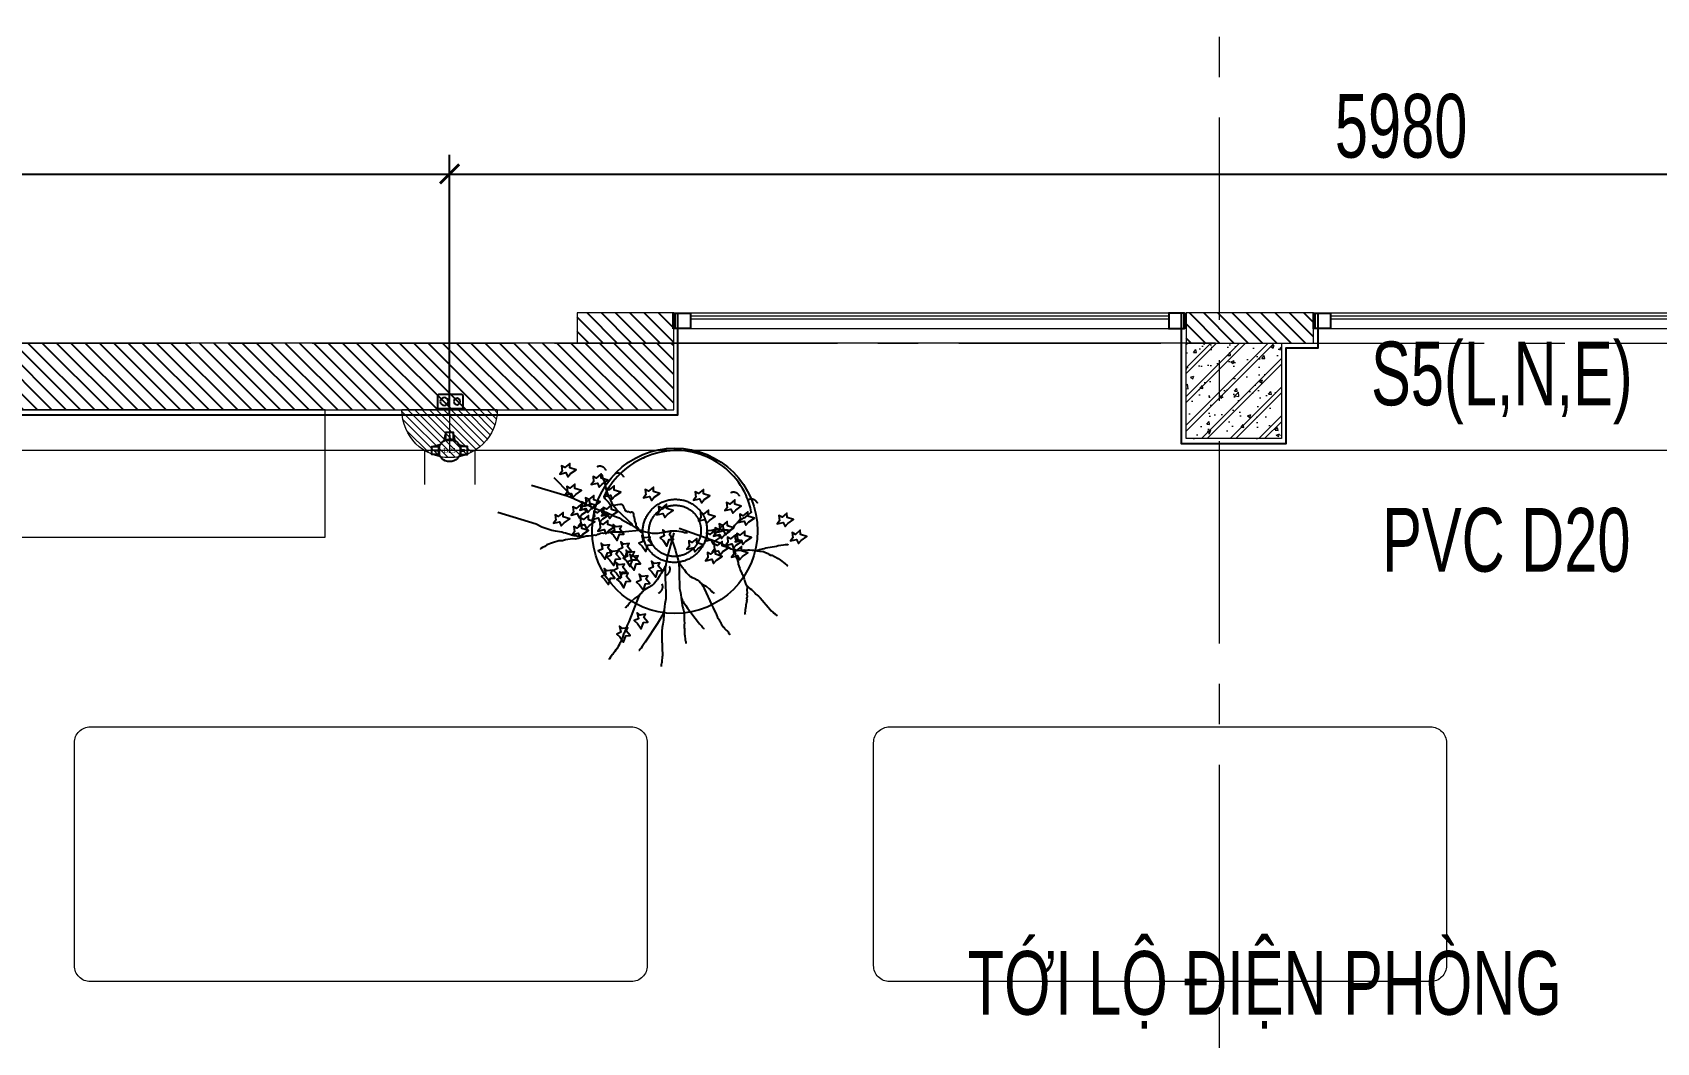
# Model space of a CAD drawing. Header units: millimetres. Extents: x -343543 to 400519, y -115663 to 104219.
# Drawn here: x 12470 to 17573, y -32796 to -29625 of the extents above; entities that cross this region are included whole.
import ezdxf
from ezdxf.xclip import XClip

# ---------------------------------------------------------------- set-up
doc = ezdxf.new("R2010")
doc.units = ezdxf.units.MM
doc.header["$XCLIPFRAME"] = 0
doc.linetypes.add('XREF MAT BANG TUONG XAY$0$01.Xref _MB T2-Mai$0$HIDDEN', pattern=[9.525, 6.35, -3.175])
doc.linetypes.add('XREF MAT BANG TUONG XAY$0$CENTER', pattern=[50.8, 31.75, -6.35, 6.35, -6.35])
doc.layers.get('0').update_dxf_attribs({"color": 231, "lineweight": 0})
doc.layers.get('DefPoints').update_dxf_attribs({"color": 191})
for name, color, linetype, lineweight in [('1-INNO-E-Socket', 4, 'Continuous', 5), ('A-PATT', 252, 'Continuous', 9), ('A-SYMBOLS', 10, 'Continuous', 13), ('E - EQ', 10, 'Continuous', 25), ('SME-E-COND-POW', 131, 'Continuous', 18), ('SME-E-POW-DIM', 135, 'Continuous', 18), ('SME-E-POW-TEXT', 133, 'Continuous', 18), ('TEXT DIEN', 3, 'Continuous', 18), ('XREF MAT BANG TUONG XAY$0$01.Xref _MB T2-Mai$0$$0$A-FNSH', 8, 'Continuous', 9), ('XREF MAT BANG TUONG XAY$0$01.Xref _MB T2-Mai$0$$0$A-GLAZ', 8, 'Continuous', 13), ('XREF MAT BANG TUONG XAY$0$01.Xref _MB T2-Mai$0$$0$A-LITE', 8, 'Continuous', 9), ('XREF MAT BANG TUONG XAY$0$01.Xref _MB T2-Mai$0$$0$A-TEXT', 8, 'Continuous', 25), ('XREF MAT BANG TUONG XAY$0$01.Xref _MB T2-Mai$0$A-HIDD', 8, 'XREF MAT BANG TUONG XAY$0$01.Xref _MB T2-Mai$0$HIDDEN', 9), ('XREF MAT BANG TUONG XAY$0$A-GRID', 8, 'XREF MAT BANG TUONG XAY$0$CENTER', 15), ('XREF MAT BANG TUONG XAY$0$A-WALL-INT', 8, 'Continuous', 9), ('XREF MAT BANG TUONG XAY$0$xref_IKIGAI_Cot$0$A-FNSH', 8, 'Continuous', 9), ('XREF MAT BANG TUONG XAY$0$xref_IKIGAI_Cot$0$A-PATT', 8, 'Continuous', 5)]:
    doc.layers.add(name, color=color, linetype=linetype, lineweight=lineweight)
for name, color, linetype in [('Gen Điện', 6, 'Continuous'), ('XREF MAT BANG NOI THAT$0$FF-Plants', 8, 'Continuous'), ('XREF MAT BANG TUONG XAY$0$A-FNSH', 8, 'Continuous'), ('XREF MAT BANG TUONG XAY$0$A-FURN', 8, 'Continuous'), ('XREF MAT BANG TUONG XAY$0$A-PATT', 8, 'Continuous'), ('đế âm', 1, 'Continuous'), ('ống ghen', 6, 'Continuous')]:
    doc.layers.add(name, color=color, linetype=linetype)
doc.styles.add('ROMANS1', font='vntimeh.shx', dxfattribs={"width": 0.8, "bigfont": 'bigfont.shx'})
doc.styles.add('SM-DIMTEXT', font='SME.shx', dxfattribs={"width": 0.7})
doc.styles.add('SME-TEXT', font='sme.shx', dxfattribs={"width": 0.7})
doc.styles.add('XREF MAT BANG NOI THAT$0$Standard', font='txt')
doc.dimstyles.new('SDIM-100', dxfattribs={"dimscale": 100, "dimtxt": 2, "dimasz": 0.6, "dimexe": 0.6, "dimexo": 0.2, "dimgap": 0.5, "dimtad": 1, "dimdec": 0, "dimzin": 12, "dimtxsty": 'SM-DIMTEXT', "dimblk": 'ARCHTICK', "dimblk1": 'ARCHTICK', "dimblk2": 'ARCHTICK', "dimcen": 0.12, "dimdle": 0.6, "dimclrd": 7, "dimclre": 8, "dimadec": 0, "dimazin": 3, "dimtfac": 2, "dimtix": 1, "dimtmove": 1, "dimatfit": 3, "dimfxl": 1, "dimtzin": 0, "dimarcsym": 1})

# ---------------------------------------------------------------- blocks, each defined once
blk = doc.blocks.new('XREF MAT BANG TUONG XAY$0$xref_IKIGAI_Cot')
at = {"layer": 'XREF MAT BANG TUONG XAY$0$xref_IKIGAI_Cot$0$A-PATT'}
h = blk.add_hatch(dxfattribs=at)
h.set_pattern_fill('BT-01', color=8, scale=15, pattern_type=2)
h.set_pattern_definition([(50, (80, 80), (107.58903, -9.41282), [11.25, -123.75]), (355, (80, 80), (-20.8127, 112.82882), [9, -99]), (100.4514, (88.97, 79.22), (86.7764, 103.41593), [9.56103, -105.1713]), (46.1842, (80, 110), (160.08616, -24.82785), [16.875, -185.625]), (96.6356, (93.34, 107.93), (140.1994, 146.1177), [14.34154, -157.75695]), (351.1842, (80, 110), (140.1993, 146.1178), [13.5, -148.5]), (21, (95, 102.5), (89.53606, -60.39283), [11.25, -123.75]), (326, (95, 102.5), (36.4973, 108.7725), [9, -99]), (71.4514, (102.46, 97.47), (126.0334, 48.37957), [9.56103, -105.1713]), (37.5, (80, 80), (1.82398, 49.93408), [0, -97.8, 0, -100.5, 0, -99.375]), (7.5, (80, 80), (39.46043, 59.16176), [0, -57.3, 0, -95.55, 0, -37.875]), (327.5, (46.55, 80), (80.073365, -3.38323), [0, -37.5, 0, -117, 0, -155.25]), (317.5, (31.55, 80), (87.47793, 15.01575), [0, -48.75, 0, -77.7, 0, -110.25]), (45, (80, 80), (-45.07806, 45.07806), []), (45, (80, 98.375), (-45.07806, 45.07806), [])])
h.paths.add_polyline_path([(16095, -30600), (16395, -30600), (16395, -30900), (16095, -30900)])
at = {"layer": 'XREF MAT BANG TUONG XAY$0$A-GRID', "color": 8, "ltscale": 20}
for points in [[(16200, -53895), (16200, -27358.3)], [(-2907.5, -30600), (42750, -30600)]]:
    blk.add_lwpolyline(points, dxfattribs=at)
at = {"layer": 'XREF MAT BANG TUONG XAY$0$xref_IKIGAI_Cot$0$A-FNSH', "color": 8}
blk.add_lwpolyline([(16095, -30600), (16395, -30600), (16395, -30900), (16095, -30900)], close=True, dxfattribs=at)
blk = doc.blocks.new('XREF MAT BANG TUONG XAY$0$01.Xref _MB T2-Mai$0$$0$A$Cfb76151b')
at = {"color": 8}
for points in [[(0, 0), (50, 0), (50, 50), (0, 50)], [(2, 2), (48, 2), (48, 48), (2, 48)]]:
    blk.add_lwpolyline(points, close=True, dxfattribs=at)
blk = doc.blocks.new('XREF MAT BANG TUONG XAY$0$01.Xref _MB T2-Mai$0$$0$A$Cc763f58b')
at = {"layer": 'DefPoints', "color": 8}
blk.add_line((5, -50), (5, 0), dxfattribs=at)
at = {"layer": 'XREF MAT BANG TUONG XAY$0$01.Xref _MB T2-Mai$0$$0$A-FNSH', "color": 8}
for centre, start, end in [((2.5, 2.3), 222.6903, 317.3097), ((2.5, -52.3), 42.6903, 137.3097)]:
    blk.add_arc(centre, 3.4, start, end, dxfattribs=at)
blk = doc.blocks.new('*U160')
at = {"layer": 'XREF MAT BANG TUONG XAY$0$01.Xref _MB T2-Mai$0$$0$A-GLAZ'}
for p, q in [((1556.7, 20), (55, 20)), ((1556.7, 10), (55, 10))]:
    blk.add_line(p, q, dxfattribs=at)
at = {"layer": 'XREF MAT BANG TUONG XAY$0$01.Xref _MB T2-Mai$0$$0$A-LITE', "color": 8}
blk.add_lwpolyline([(1556.7, 50), (55, 50), (55, 0), (1556.7, 0)], close=True, dxfattribs=at)
at = {"layer": 'XREF MAT BANG TUONG XAY$0$01.Xref _MB T2-Mai$0$$0$A-FNSH', "color": 8, "rotation": 180}
blk.add_blockref('XREF MAT BANG TUONG XAY$0$01.Xref _MB T2-Mai$0$$0$A$Cc763f58b', (5, 0), dxfattribs=at)
at = {"layer": 'XREF MAT BANG TUONG XAY$0$01.Xref _MB T2-Mai$0$$0$A-FNSH', "color": 8, "xscale": -1, "rotation": 180}
blk.add_blockref('XREF MAT BANG TUONG XAY$0$01.Xref _MB T2-Mai$0$$0$A$Cc763f58b', (1606.7, 0), dxfattribs=at)
at = {"layer": 'XREF MAT BANG TUONG XAY$0$01.Xref _MB T2-Mai$0$$0$A-GLAZ', "color": 8}
blk.add_blockref('XREF MAT BANG TUONG XAY$0$01.Xref _MB T2-Mai$0$$0$A$Cfb76151b', (5, 0), dxfattribs=at)
at = {"layer": 'XREF MAT BANG TUONG XAY$0$01.Xref _MB T2-Mai$0$$0$A-GLAZ', "color": 8, "xscale": -1}
blk.add_blockref('XREF MAT BANG TUONG XAY$0$01.Xref _MB T2-Mai$0$$0$A$Cfb76151b', (1606.7, 0), dxfattribs=at)
blk = doc.blocks.new('*U161')
at = {"layer": 'XREF MAT BANG TUONG XAY$0$01.Xref _MB T2-Mai$0$$0$A-GLAZ'}
for p, q in [((6955, 20), (55, 20)), ((6955, 10), (55, 10))]:
    blk.add_line(p, q, dxfattribs=at)
at = {"layer": 'XREF MAT BANG TUONG XAY$0$01.Xref _MB T2-Mai$0$$0$A-LITE', "color": 8}
blk.add_lwpolyline([(6955, 50), (55, 50), (55, 0), (6955, 0)], close=True, dxfattribs=at)
at = {"layer": 'XREF MAT BANG TUONG XAY$0$01.Xref _MB T2-Mai$0$$0$A-FNSH', "color": 8, "rotation": 180}
blk.add_blockref('XREF MAT BANG TUONG XAY$0$01.Xref _MB T2-Mai$0$$0$A$Cc763f58b', (5, 0), dxfattribs=at)
at = {"layer": 'XREF MAT BANG TUONG XAY$0$01.Xref _MB T2-Mai$0$$0$A-GLAZ', "color": 8}
blk.add_blockref('XREF MAT BANG TUONG XAY$0$01.Xref _MB T2-Mai$0$$0$A$Cfb76151b', (5, 0), dxfattribs=at)
blk = doc.blocks.new('*U262')
at = {"layer": 'XREF MAT BANG TUONG XAY$0$A-PATT'}
h = blk.add_hatch(dxfattribs=at)
h.set_pattern_fill('ANSI31', color=8, scale=10)
h.set_pattern_definition([(45, (41236.79, -11293.564), (-22.45064, 22.45064), [])])
h.paths.add_polyline_path([(-38.7, 47.5), (5751.3, 47.5), (5751.3, -162.5), (-38.7, -162.5)])
at = {"layer": 'XREF MAT BANG TUONG XAY$0$A-WALL-INT', "color": 8}
blk.add_lwpolyline([(-38.7, 47.5), (5751.3, 47.5), (5751.3, -162.5), (-38.7, -162.5)], close=True, dxfattribs=at)
blk = doc.blocks.new('*U254')
at = {"layer": 'XREF MAT BANG TUONG XAY$0$A-PATT'}
h = blk.add_hatch(dxfattribs=at)
h.set_pattern_fill('ANSI31', color=8, scale=10)
h.set_pattern_definition([(45, (35750.104, -11178.564), (-22.45064, 22.45064), [])])
h.paths.add_polyline_path([(-38.7, 47.5), (264.6, 47.5), (264.6, -47.5), (-38.7, -47.5)])
at = {"layer": 'XREF MAT BANG TUONG XAY$0$A-WALL-INT', "color": 8}
blk.add_lwpolyline([(-38.7, 47.5), (264.6, 47.5), (264.6, -47.5), (-38.7, -47.5)], close=True, dxfattribs=at)
blk = doc.blocks.new('*U255')
at = {"layer": 'XREF MAT BANG TUONG XAY$0$A-PATT'}
h = blk.add_hatch(dxfattribs=at)
h.set_pattern_fill('ANSI31', color=8, scale=10)
h.set_pattern_definition([(45, (35846.79, -11178.564), (-22.45064, 22.45064), [])])
h.paths.add_polyline_path([(-38.7, 47.5), (361.3, 47.5), (361.3, -47.5), (-38.7, -47.5)])
at = {"layer": 'XREF MAT BANG TUONG XAY$0$A-WALL-INT', "color": 8}
blk.add_lwpolyline([(-38.7, 47.5), (361.3, 47.5), (361.3, -47.5), (-38.7, -47.5)], close=True, dxfattribs=at)
blk = doc.blocks.new('XREF MAT BANG TUONG XAY$0$NNNN')
at = {"layer": 'XREF MAT BANG TUONG XAY$0$A-FURN', "color": 8, "xscale": -1, "rotation": 180}
for name, p in [('*U254', (5825.4, 16805.2)), ('*U255', (7738.7, 16805.2)), ('*U262', (338.7, 16595.2))]:
    blk.add_blockref(name, p, dxfattribs=at)
blk = doc.blocks.new('XREF MAT BANG NOI THAT$0$YLD.Studio-02-104')
at = {"layer": 'XREF MAT BANG NOI THAT$0$FF-Plants', "color": 8, "flags": 128}
blk.add_lwpolyline([(96, -12.5), (100.5, -11.1), (111.5, -9.9), (118.7, -8.5), (133.6, -7.4), (139.1, -6.8), (149.9, -9.4), (159.3, -8.9), (164, -10.5), (169.5, -9.9), (171.1, -9.2), (172.7, -8.4), (175.2, -5.4), (180.2, 0.6), (183.5, 5.9), (191.7, 13.4), (195.8, 17.1), (204.7, 23), (212, 28.2), (216.8, 30.4), (225, 37.9), (234.8, 46.1), (235.4, 46.3), (235.3, 46.4, 0.059467), (218.6, 99.2, 0.414214), (-99.2, 218.6), (-105, 215.9), (-106, 215.5, 0.178839), (-228.4, 94.3), (-225, 89.3), (-213.9, 77.5), (-210.1, 73.5), (-208.7, 70.4), (-208, 68.9), (-207.3, 67.3), (-205.7, 68), (-205, 66.5), (-203.4, 67.2), (-201.8, 67.9), (-190.8, 69.2), (-183.7, 70.5), (-178.2, 71.1), (-172.6, 71.8), (-171.9, 70.2), (-170.3, 70.9), (-168.9, 67.8), (-168.2, 66.2), (-167.5, 64.7), (-166.8, 63.1), (-166.1, 61.6), (-165.4, 60), (-164.7, 58.5), (-164, 56.9), (-163.3, 55.3), (-162.5, 53.8), (-161.8, 52.2), (-159.5, 51.4), (-158.8, 49.8), (-154.2, 48.2), (-151.9, 47.3), (-150.3, 48), (-145.7, 46.4), (-143.4, 45.6), (-140.2, 47), (-137.9, 46.2), (-137.2, 44.6), (-136.4, 43.1), (-135, 39.9), (-134.5, 34.5), (-133.1, 31.4), (-132.4, 29.9), (-131.9, 24.4), (-131.2, 22.9), (-132, 20.6), (-131.3, 19), (-130.6, 17.5), (-129.9, 15.9), (-129.2, 14.4), (-127.1, 9.7), (-127.3, 5.8), (-125.9, 2.7), (-121.4, -2.8), (-120, -5.9), (-119.3, -7.5), (-118.6, -9), (-117.9, -10.6), (-114.9, -13), (-112.6, -13.8), (-111.1, -16.9), (-107.2, -17), (-105.7, -17.3)], format="xyb", dxfattribs=at)
at = {"layer": 'XREF MAT BANG NOI THAT$0$FF-Plants', "color": 8}
for points in [[(-384.9, 155.3), (-337.9, 107.5), (-336.6, 106.3), (-336.4, 103.8), (-335, 102.6), (-333.6, 101.4), (-332.1, 97.7), (-329.4, 95.3), (-328, 94.1), (-325.3, 91.8), (-323.9, 90.6), (-322.5, 89.4), (-322.5, 89.4), (-321.2, 88.2)], [(-332.4, 167.3), (-314.7, 179.3), (-335, 185.8), (-335.4, 199.3), (-350.7, 186.5), (-360.8, 191.7), (-358.9, 174.9), (-366.3, 165.7), (-347.3, 170.4), (-341.4, 157.4), (-332.4, 167.3)], [(-233.7, 134.5), (-216, 146.4), (-236.2, 152.9), (-236.6, 166.4), (-252, 153.6), (-262, 158.8), (-260.2, 142), (-267.6, 132.8), (-248.5, 137.5), (-242.6, 124.6), (-233.7, 134.5)], [(-136.8, 6.9), (-188.8, 54.3), (-194.4, 61.6), (-198.7, 67.6), (-206.3, 83.7), (-212.2, 93.5), (-217, 107.2), (-218.8, 113.5), (-220.5, 119.8), (-224.6, 140), (-227.6, 144.9), (-230.9, 154.9), (-232.4, 158.6), (-233.8, 159.8), (-232.6, 161.1), (-234, 162.3), (-234, 162.3)], [(-455.5, 131), (-343.6, 98.1), (-322.5, 89.4), (-280.3, 69.4), (-247.4, 55.2), (-233, 49.8), (-221.3, 46.8), (-194.8, 33.4), (-180.4, 28), (-172.4, 23.5), (-151.2, 12.2), (-141.8, 6.5), (-127, -3.9), (-117.7, -9.7), (-96.9, -15.8), (-86.5, -17.6), (-76.2, -19.5), (-57.1, -19.4), (-52.1, -19), (-34.6, -15.2), (-18.2, -12.7), (-18.2, -12.7), (-10.6, -12.2), (0.9, -12.6), (7.3, -13.4), (20.1, -15.1), (25.4, -17.2), (27.9, -17.1), (34.3, -17.9)], [(-316.3, 102.2), (-298.6, 114.2), (-318.9, 120.6), (-319.3, 134.2), (-334.6, 121.3), (-344.7, 126.5), (-342.8, 109.7), (-350.2, 100.5), (-331.2, 105.2), (-325.3, 92.3), (-316.3, 102.2)], [(-192.6, 97.2), (-174.9, 109.1), (-195.2, 115.6), (-195.5, 129.1), (-210.9, 116.3), (-221, 121.5), (-219.1, 104.7), (-226.5, 95.5), (-207.5, 100.2), (-201.6, 87.2), (-192.6, 97.2)], [(-69.5, 92.9), (-51.8, 104.8), (-72, 111.3), (-72.4, 124.8), (-87.8, 112), (-97.8, 117.2), (-96, 100.4), (-103.4, 91.2), (-84.3, 95.9), (-78.4, 82.9), (-69.5, 92.9)], [(87.4, 85.7), (105.1, 97.6), (84.9, 104.1), (84.5, 117.6), (69.1, 104.8), (59.1, 110), (60.9, 93.2), (53.5, 84), (72.6, 88.7), (78.5, 75.7), (87.4, 85.7)], [(-297, 38.5), (-279.3, 50.5), (-299.6, 56.9), (-300, 70.5), (-315.3, 57.6), (-325.4, 62.8), (-323.6, 46.1), (-330.9, 36.8), (-311.9, 41.6), (-306, 28.6), (-297, 38.5)], [(-269.8, 54.8), (-252.1, 66.8), (-272.3, 73.2), (-272.7, 86.8), (-288.1, 73.9), (-298.1, 79.1), (-296.3, 62.3), (-303.7, 53.1), (-284.6, 57.8), (-278.7, 44.9), (-269.8, 54.8)], [(-257, 67.1), (-239.3, 79.1), (-259.6, 85.5), (-259.9, 99.1), (-275.3, 86.2), (-285.4, 91.4), (-283.5, 74.7), (-290.9, 65.4), (-271.8, 70.2), (-265.9, 57.2), (-257, 67.1)], [(-231.3, 25.3), (-213.6, 37.2), (-233.9, 43.7), (-234.3, 57.2), (-249.6, 44.4), (-259.7, 49.6), (-257.9, 32.8), (-265.2, 23.6), (-246.2, 28.3), (-240.3, 15.3), (-231.3, 25.3)], [(-201.9, 36.7), (-184.2, 48.6), (-204.4, 55.1), (-204.8, 68.6), (-220.2, 55.8), (-230.2, 61), (-228.4, 44.2), (-235.7, 35), (-216.7, 39.7), (-210.8, 26.7), (-201.9, 36.7)], [(-27.8, 39.3), (-10.1, 51.3), (-30.4, 57.7), (-30.8, 71.3), (-46.1, 58.4), (-56.2, 63.7), (-54.4, 46.9), (-61.7, 37.6), (-42.7, 42.4), (-36.8, 29.4), (-27.8, 39.3)], [(103.5, 20.5), (121.2, 32.5), (101, 38.9), (100.6, 52.5), (85.2, 39.6), (75.2, 44.8), (77, 28.1), (69.6, 18.8), (88.7, 23.6), (94.6, 10.6), (103.5, 20.5)], [(186.2, 52.8), (203.9, 64.8), (183.6, 71.2), (183.2, 84.8), (167.9, 71.9), (157.8, 77.1), (159.7, 60.3), (152.3, 51.1), (171.3, 55.9), (177.2, 42.9), (186.2, 52.8)], [(-561, 46.6), (-441.1, 9.2), (-422.6, 0.3), (-413.4, -2.8), (-391.2, -10.2), (-380.9, -12), (-360.3, -15.6), (-355, -17.8), (-348.6, -18.6), (-331.6, -23.8), (-330.3, -25), (-327.7, -24.8), (-326.4, -26), (-323.9, -25.8), (-322.5, -27), (-317.4, -26.6), (-313.5, -27.6), (-309.6, -28.6), (-304.6, -28.3), (-303.2, -29.4), (-302.1, -28.1), (-298.2, -29.1), (-295.6, -28.9), (-294.3, -30.1), (-293.1, -28.7), (-291.7, -29.9), (-290.4, -31.1), (-289.2, -29.7), (-287.8, -30.9)], [(-352.9, 13.1), (-335.2, 25.1), (-355.5, 31.6), (-355.9, 45.1), (-371.2, 32.3), (-381.3, 37.5), (-379.4, 20.7), (-386.8, 11.5), (-367.8, 16.2), (-361.9, 3.2), (-352.9, 13.1)], [(-294.2, -22.9), (-276.5, -10.9), (-296.8, -4.5), (-297.2, 9.1), (-312.5, -3.8), (-322.6, 1.5), (-320.7, -15.3), (-328.1, -24.5), (-309.1, -19.8), (-303.2, -32.8), (-294.2, -22.9)], [(-273.7, 4.1), (-256, 16), (-276.3, 22.5), (-276.6, 36), (-292, 23.2), (-302.1, 28.4), (-300.2, 11.6), (-307.6, 2.4), (-288.6, 7.1), (-282.7, -5.9), (-273.7, 4.1)], [(-212.8, -11.4), (-195.1, 0.6), (-215.4, 7.1), (-215.7, 20.6), (-231.1, 7.8), (-241.1, 13), (-239.3, -3.8), (-246.7, -13), (-227.6, -8.3), (-221.7, -21.3), (-212.8, -11.4)], [(-198.1, -25.8), (-186.3, -43), (-179.3, -22.9), (-165.5, -22.3), (-178.3, -7.4), (-172.8, 2.6), (-189.9, 0.4), (-199.1, 7.5), (-194.7, -11.1), (-208, -17.2), (-198.1, -25.8)], [(150.1, -26.9), (167.8, -14.9), (147.5, -8.5), (147.1, 5.1), (131.8, -7.8), (121.7, -2.6), (123.6, -19.3), (116.2, -28.6), (135.2, -23.8), (141.1, -36.8), (150.1, -26.9)], [(162.9, -14.6), (180.6, -2.6), (160.3, 3.8), (159.9, 17.4), (144.6, 4.5), (134.5, 9.8), (136.3, -7), (129, -16.3), (148, -11.5), (153.9, -24.5), (162.9, -14.6)], [(227.3, 15.5), (244.9, 27.4), (224.7, 33.9), (224.3, 47.4), (209, 34.6), (198.9, 39.8), (200.7, 23), (193.4, 13.8), (212.4, 18.5), (218.3, 5.5), (227.3, 15.5)], [(350.4, 11.2), (368.1, 23.1), (347.8, 29.6), (347.4, 43.1), (332.1, 30.3), (322, 35.5), (323.9, 18.7), (316.5, 9.5), (335.5, 14.2), (341.4, 1.2), (350.4, 11.2)], [(-106.2, -10.1), (-170.6, -16), (-180.8, -16.8), (-202.4, -17), (-213.7, -19.1), (-228.9, -20.2), (-232.7, -19.2), (-239, -21), (-242.7, -22.5), (-246.4, -24.1), (-248.9, -24.2), (-252.6, -25.8), (-253.8, -27.1), (-257.7, -26.1), (-266.4, -28.1), (-276.5, -28.8), (-279.1, -29), (-284.1, -29.3), (-294.1, -32.6), (-299.1, -33), (-309.1, -36.3), (-317.8, -38.2), (-326.8, -37.5), (-348.2, -40.4), (-358.1, -43.6), (-369.6, -43.2), (-389.5, -49.7), (-406.8, -56.1), (-414, -61.7), (-421.4, -64.8), (-426.2, -67.7), (-427.4, -69.1), (-427.4, -69.1)], [(-235.9, -84.2), (-224.1, -101.4), (-217.1, -81.3), (-203.3, -80.7), (-216.1, -65.9), (-210.6, -55.9), (-227.7, -58), (-236.9, -50.9), (-232.5, -69.6), (-245.8, -75.6), (-235.9, -84.2)], [(-173.4, -80.2), (-161.6, -97.4), (-154.6, -77.3), (-140.8, -76.7), (-153.6, -61.9), (-148.1, -51.9), (-165.2, -54), (-174.4, -47), (-170, -65.6), (-183.3, -71.6), (-173.4, -80.2)], [(-7.9, -18.4), (-24.8, -80), (-27.7, -90.5), (-31.7, -108.1), (-33.6, -116.9), (-35.6, -130.9), (-35.5, -138), (-35.4, -146.8), (-35.3, -157.3), (-34, -183.6), (-33.8, -206.5), (-33.7, -215.3), (-33.6, -225.8), (-36.6, -241.6), (-37.5, -250.4), (-38.4, -261), (-40.4, -266.2), (-41.4, -269.8), (-41.4, -271.5), (-42.4, -273.3), (-42.4, -275), (-44.4, -276.8), (-46.4, -280.3), (-53.5, -292.6), (-59.6, -303.2), (-98, -361.4), (-101, -366.6), (-108.2, -375.5), (-111.2, -380.7), (-114.2, -384.3), (-117.3, -387.8), (-118.3, -387.8)], [(-108.2, -60), (-96.4, -77.2), (-89.4, -57.1), (-75.6, -56.5), (-88.4, -41.7), (-82.9, -31.7), (-100, -33.8), (-109.2, -26.7), (-104.8, -45.4), (-118.1, -51.4), (-108.2, -60)], [(-41.6, -42.9), (-29.8, -60.1), (-22.8, -40), (-9, -39.4), (-21.8, -24.6), (-16.3, -14.5), (-33.4, -16.7), (-42.6, -9.6), (-38.2, -28.2), (-51.5, -34.3), (-41.6, -42.9)], [(-19.9, -25.3), (-3.3, -74.5), (-0.4, -83), (3.6, -97.1), (5.6, -104.1), (7.8, -115.5), (8, -121.3), (8.2, -128.4), (8.5, -137), (8.4, -158.6), (9.1, -177.3), (9.4, -184.5), (9.7, -193.1), (12.8, -205.8), (13.9, -213), (15.1, -221.5), (17, -225.7), (18, -228.5), (18, -229.9), (18.9, -231.3), (19, -232.8), (20.8, -234.1), (22.6, -236.8), (29.1, -246.5), (34.6, -254.7), (69.4, -299.9), (72.2, -304), (78.5, -310.8), (81.3, -314.9), (84, -317.6), (86.7, -320.3), (87.6, -320.2)], [(8.5, -4.2), (134.2, -49.1), (147.4, -55.2), (156.3, -59.7), (170.8, -68.7), (175, -70.3), (179.8, -73.3), (180.4, -74.7), (181.9, -74.1), (182.5, -75.5), (183.8, -78.4), (185.1, -81.2), (185, -84.8), (186.8, -92.6), (189.4, -98.3), (193.8, -111.8), (194.3, -116.8), (198.8, -130.3), (200.7, -134.6), (205.9, -146.1), (207.2, -149), (212.3, -163.9), (214.2, -168.2), (216.7, -177.5), (216.7, -177.5), (219.3, -183.2), (220, -184.6), (221.4, -184), (224.8, -187.6), (227.5, -189.9), (230.9, -193.5), (235.7, -196.5), (238.4, -198.7), (245.9, -207.4), (249.2, -211.1), (257.4, -217.7), (262.9, -222.2), (270.3, -230.9), (274.4, -236), (281.8, -244.7), (288.5, -252), (289.2, -253.4), (292.6, -257.1), (293.2, -258.5), (297.3, -263.6), (302.7, -268), (304.8, -268.8), (305.5, -270.2), (309.6, -271.8), (310.9, -274.7), (315.7, -277.7), (316.4, -279.1)], [(66.9, -68.5), (84.6, -56.6), (64.4, -50.1), (64, -36.6), (48.6, -49.4), (38.6, -44.2), (40.4, -61), (33.1, -70.2), (52.1, -65.5), (58, -78.5), (66.9, -68.5)], [(122.8, -43.2), (140.5, -31.2), (120.2, -24.8), (119.9, -11.2), (104.5, -24.1), (94.5, -18.9), (96.3, -35.6), (88.9, -44.9), (108, -40.1), (113.9, -53.1), (122.8, -43.2)], [(146.2, -77.6), (163.8, -65.7), (143.6, -59.2), (143.2, -45.7), (127.9, -58.5), (117.8, -53.3), (119.6, -70.1), (112.3, -79.3), (131.3, -74.6), (137.2, -87.6), (146.2, -77.6)], [(188.5, -56.4), (206.2, -44.5), (186, -38), (185.6, -24.5), (170.2, -37.3), (160.2, -32.1), (162, -48.9), (154.6, -58.1), (173.7, -53.4), (179.6, -66.4), (188.5, -56.4)], [(218, -45), (235.7, -33.1), (215.4, -26.6), (215.1, -13.1), (199.7, -25.9), (189.6, -20.7), (191.5, -37.5), (184.1, -46.7), (203.1, -42), (209, -54.9), (218, -45)], [(392, -42.4), (409.7, -30.4), (389.5, -23.9), (389.1, -10.4), (373.7, -23.3), (363.7, -18), (365.5, -34.8), (358.1, -44), (377.2, -39.3), (383.1, -52.3), (392, -42.4)], [(-208.9, -103.9), (-197.1, -121), (-190.1, -101), (-176.3, -100.3), (-189.1, -85.5), (-183.6, -75.5), (-200.7, -77.6), (-209.9, -70.6), (-205.5, -89.2), (-218.8, -95.3), (-208.9, -103.9)], [(-157.3, -106.7), (-145.5, -123.9), (-138.6, -103.8), (-124.8, -103.2), (-137.5, -88.4), (-132, -78.4), (-149.2, -80.5), (-158.4, -73.4), (-154, -92.1), (-167.3, -98.1), (-157.3, -106.7)], [(-145.1, -119), (-133.3, -136.2), (-126.3, -116.2), (-112.5, -115.5), (-125.3, -100.7), (-119.8, -90.7), (-136.9, -92.8), (-146.1, -85.8), (-141.7, -104.4), (-155, -110.4), (-145.1, -119)], [(125.7, -104.5), (143.3, -92.6), (123.1, -86.1), (122.7, -72.6), (107.4, -85.4), (97.3, -80.2), (99.1, -97), (91.8, -106.2), (110.8, -101.5), (116.7, -114.5), (125.7, -104.5)], [(207.1, -93), (224.8, -81.1), (204.5, -74.6), (204.1, -61.1), (188.8, -73.9), (178.7, -68.7), (180.6, -85.5), (173.2, -94.7), (192.2, -90), (198.1, -103), (207.1, -93)], [(178.5, -70.4), (186.8, -73.6), (190.3, -73.7), (212.2, -72.4), (215.7, -72.5), (224.2, -72.2), (229.1, -71.6), (238.2, -72.7), (241.7, -72.8), (252.9, -74.6), (258.5, -75.6), (262, -75.7), (271.2, -76.7), (273.2, -77.5), (273.2, -77.5), (275.3, -78.3), (277.4, -79.1), (279.5, -79.9), (287.8, -83), (290.5, -85.2), (295.4, -88.2), (301, -89.1), (307.9, -92.9), (319.6, -99.7), (327.1, -104.9), (340.1, -114.5), (348.3, -121.2), (348.3, -121.2), (350.4, -122)], [(250.8, -73.9), (258.7, -72), (261.5, -70.7), (275.7, -67.8), (281.4, -65.2), (314, -60.7), (319.7, -58.1), (336, -55.9), (342.4, -54.8), (348, -55.7), (349.4, -55), (350.8, -54.4), (350.8, -54.4)], [(-225.8, -164.1), (-214, -181.2), (-207, -161.2), (-193.2, -160.5), (-206, -145.7), (-200.5, -135.7), (-217.6, -137.8), (-226.8, -130.8), (-222.4, -149.4), (-235.7, -155.4), (-225.8, -164.1)], [(-188.2, -145.1), (-176.4, -162.3), (-169.4, -142.2), (-155.6, -141.6), (-168.4, -126.7), (-162.9, -116.7), (-180, -118.9), (-189.2, -111.8), (-184.8, -130.4), (-198.1, -136.5), (-188.2, -145.1)], [(-177.1, -173.9), (-165.3, -191), (-158.3, -171), (-144.6, -170.3), (-157.3, -155.5), (-151.8, -145.5), (-168.9, -147.6), (-178.2, -140.6), (-173.7, -159.2), (-187.1, -165.2), (-177.1, -173.9)], [(-31.6, -118.6), (-36.6, -125.7), (-37.7, -127.4), (-37.6, -129.2), (-47.7, -146.8), (-49.8, -148.6), (-54.8, -155.6), (-60.9, -166.2), (-64.9, -171.5), (-69, -176.8), (-70, -176.8), (-71, -178.5), (-74.1, -182.1), (-76.1, -183.8), (-82.2, -187.4), (-85.3, -189.1), (-89.4, -190.9), (-100.6, -198), (-104.7, -201.5), (-108.8, -205), (-110.8, -208.6), (-111.8, -208.6), (-112.8, -210.3), (-113.8, -210.3), (-113.8, -212.1), (-115.9, -213.9), (-117.9, -215.6), (-132.2, -224.5), (-143.4, -235.1), (-146.4, -238.6), (-150.5, -243.9), (-152.5, -245.6), (-152.5, -247.4), (-153.5, -247.4), (-155.6, -249.2), (-157.6, -250.9), (-158.6, -252.7), (-159.6, -252.7), (-160.6, -254.5)], [(-115.7, -181.8), (-103.9, -198.9), (-97, -178.9), (-83.2, -178.2), (-95.9, -163.4), (-90.4, -153.4), (-107.6, -155.5), (-116.8, -148.5), (-112.4, -167.1), (-125.7, -173.1), (-115.7, -181.8)], [(-77, -140.7), (-65.2, -157.8), (-58.2, -137.8), (-44.4, -137.1), (-57.2, -122.3), (-51.7, -112.3), (-68.8, -114.4), (-78, -107.4), (-73.6, -126), (-86.9, -132), (-77, -140.7)], [(3.9, -105.7), (8.5, -111.2), (9.4, -112.5), (9.4, -114), (18.7, -127.7), (20.5, -129.1), (25, -134.5), (30.6, -142.8), (34.2, -146.8), (37.8, -150.9), (38.7, -150.8), (39.6, -152.2), (42.3, -154.9), (44.1, -156.2), (49.5, -158.8), (52.1, -160), (55.7, -161.2), (65.4, -166.3), (69, -169), (72.6, -171.6), (74.4, -174.3), (75.3, -174.3), (76.2, -175.7), (77.1, -175.6), (77.2, -177), (79, -178.4), (80.7, -179.7), (93.2, -186), (103.1, -194), (105.8, -196.7), (109.4, -200.8), (111.2, -202.1), (111.3, -203.5), (112.1, -203.5), (113.9, -204.8), (115.7, -206.1), (116.7, -207.5), (117.5, -207.4), (118.4, -208.8)], [(78, -177), (82.7, -185.3), (84.6, -189.5), (87.4, -193.6), (111, -245.3), (115.7, -253.6), (123.3, -271.8), (124.3, -273.2), (126.1, -275.9), (129, -284.4), (130.9, -287.1), (132.7, -289.9), (135.5, -295.4), (136.5, -296.8), (138.3, -299.6), (139.3, -302.4), (142, -306.5), (145.7, -312), (147.6, -314.8), (148.5, -314.7), (151.2, -318.8), (156.7, -324.2), (160.2, -326.9), (162.1, -329.6), (163.9, -332.4), (166.7, -336.5), (167.6, -336.4), (167.6, -337.9)], [(221.4, -184), (221.8, -192.5), (220.9, -198.1), (221.9, -208), (220.3, -212.1), (222.3, -216.4), (222.2, -219.9), (220.6, -224.1), (221.9, -227), (220.3, -231.1), (221, -232.6), (218.4, -245.8), (218.2, -249.4), (216.4, -260.6), (215.6, -262.6), (215.5, -266.2), (214.7, -268.2), (215.4, -269.7), (215.2, -273.2), (215.9, -274.6)], [(-114.9, -212.1), (-119.9, -222.7), (-121.9, -227.9), (-124.9, -233.2), (-150, -298.3), (-155, -308.9), (-163, -331.8), (-164, -333.5), (-166, -337.1), (-169, -347.6), (-171, -351.1), (-173, -354.7), (-176, -361.7), (-177.1, -363.5), (-179.1, -367), (-180.1, -370.5), (-183.1, -375.8), (-187.1, -382.8), (-189.1, -386.3), (-190.2, -386.3), (-193.2, -391.6), (-199.3, -398.7), (-203.4, -402.2), (-205.4, -405.7), (-207.4, -409.3), (-210.4, -414.5), (-211.5, -414.5), (-211.4, -416.3)], [(15.2, -224.4), (16.5, -237.2), (17.7, -244.4), (17.8, -247.2), (20.7, -257.1), (21.8, -261.4), (22.8, -265.6), (24, -275.6), (24.4, -285.6), (24.6, -292.8), (25, -302.9), (24.3, -307.2), (24.6, -314.4), (24.7, -317.3), (24.8, -320.2), (24.9, -323), (24.9, -324.5), (25, -327.3), (25.1, -328.8), (25.1, -330.2), (25.3, -335.9), (25.4, -338.8), (26.4, -340.2), (26.5, -343.1), (27.6, -351.6), (27.7, -354.5), (28.8, -358.7), (29.7, -360.1), (29.7, -361.5), (29.8, -363), (29.9, -364.4), (29.9, -365.9)], [(-122.6, -302.9), (-110.7, -320), (-103.8, -300), (-90, -299.4), (-102.8, -284.5), (-97.2, -274.5), (-114.4, -276.7), (-123.6, -269.6), (-119.2, -288.2), (-132.5, -294.3), (-122.6, -302.9)], [(-38.4, -264.5), (-39.3, -280.3), (-40.2, -289.1), (-40.2, -292.6), (-43.1, -304.9), (-44.1, -310.2), (-45.1, -315.5), (-46, -327.8), (-45.9, -340), (-45.8, -348.8), (-45.7, -361.1), (-44.6, -366.4), (-44.5, -375.2), (-44.5, -378.7), (-44.4, -382.2), (-44.4, -385.7), (-44.4, -387.5), (-44.4, -391), (-44.3, -392.7), (-44.3, -394.5), (-44.2, -401.5), (-44.2, -405), (-45.2, -406.8), (-45.2, -410.3), (-46.1, -420.9), (-46.1, -424.4), (-47.1, -429.7), (-48.1, -431.4), (-48.1, -433.2), (-48, -434.9), (-48, -436.7), (-48, -438.4)], [(-177.9, -344.9), (-166.1, -362), (-159.1, -342), (-145.3, -341.4), (-158.1, -326.5), (-152.6, -316.5), (-169.7, -318.7), (-178.9, -311.6), (-174.5, -330.2), (-187.8, -336.3), (-177.9, -344.9)]]:
    blk.add_lwpolyline(points, dxfattribs=at)
blk.add_circle((-4.9, -12.4), 260, dxfattribs=at)
for points in [[(-221.3, 177.8), (-223.7, 183), (-233, 189.8), (-244.3, 190.9), (-249.4, 188.6)], [(-165, 156.1), (-167.4, 161.3), (-176.7, 168.1), (-188, 169.3), (-193.1, 166.9)], [(198.6, 96.1), (196.2, 101.3), (186.9, 108.1), (175.6, 109.3), (170.4, 106.9)], [(87.4, 29.5), (76.4, 53.6), (32.8, 84), (-21, 88.7), (-70.4, 66.2), (-102.3, 22.7), (-108.1, -30.2), (-86.2, -78.3), (-42.5, -108.8), (11.2, -113.5), (60.6, -91), (92.5, -47.5), (98.3, 5.4), (87.4, 29.5)], [(69.9, 21.6), (61, 41.1), (25.7, 65.8), (-17.9, 69.6), (-58, 51.4), (-83.8, 16.1), (-88.5, -26.8), (-70.8, -65.9), (-35.4, -90.6), (8.2, -94.3), (48.2, -76.2), (74.1, -40.9), (78.8, 2), (69.9, 21.6)], [(254.9, 74.4), (252.5, 79.6), (243.2, 86.4), (231.9, 87.6), (226.7, 85.2)], [(-33.2, -152), (-27.8, -149.5), (-20.7, -140.3), (-19.3, -129.1), (-21.6, -124.1)], [(-56.3, -207.7), (-51, -205.3), (-43.9, -196), (-42.5, -184.9), (-44.8, -179.8)]]:
    blk.add_open_spline(points, degree=2, dxfattribs=at)
at = {"layer": 'XREF MAT BANG NOI THAT$0$FF-Plants', "color": 8, "style": 'XREF MAT BANG NOI THAT$0$Standard', "flags": 1}
for tag in ['YLD.STUDIO', '抖音/小红书/公众号：YLD.STUDIO', 'YLD.STUDIO']:
    blk.add_attdef(tag, (76.7, -130.7), '', height=0.00296, dxfattribs=at)
blk = doc.blocks.new('XREF MAT BANG NOI THAT')
at = {"color": 8}
blk.add_lwpolyline([(13389.2, -30810), (12189.2, -30810), (12189.2, -31210), (13389.2, -31210)], close=True, dxfattribs=at)
for points in [[(14401.8, -31855), (14401.8, -32555, -0.414214), (14351.8, -32605), (12651.8, -32605, -0.414214), (12601.8, -32555), (12601.8, -31855, -0.414214), (12651.8, -31805), (14351.8, -31805, -0.414214)], [(16913.1, -31855), (16913.1, -32555, -0.414214), (16863.1, -32605), (15163.1, -32605, -0.414214), (15113.1, -32555), (15113.1, -31855, -0.414214), (15163.1, -31805), (16863.1, -31805, -0.414214)]]:
    blk.add_lwpolyline(points, format="xyb", close=True, dxfattribs=at)
blk.add_blockref('XREF MAT BANG NOI THAT$0$YLD.Studio-02-104', (14493.5, -31177.3), dxfattribs=at)
blk = doc.blocks.new('01.Xref _MB T1')
at = {"layer": 'XREF MAT BANG TUONG XAY$0$01.Xref _MB T2-Mai$0$A-HIDD', "color": 8, "ltscale": 500}
blk.add_lwpolyline([(0.00011, -47000.00005), (39999.99073, -47000.00005), (39999.99073, -30600.00246), (0.00011, -30600.00246)], close=True, dxfattribs=at)
at = {"layer": 'XREF MAT BANG TUONG XAY$0$A-FNSH', "color": 8}
for points in [[(8395.00914, -41745.00014), (8620.00915, -41745.00039), (8620.00915, -40315.00001), (8809.99074, -40315.00001), (8809.99074, -39785.00001), (8620.00076, -39785.00004), (8620.00004, -35715.00001), (8809.99073, -35715.00001), (8809.99073, -35285.00001), (8620.0008, -35285.00001), (8620.01163, -30914.99949), (8709.98849, -30914.99918), (8709.99799, -30824.99967), (14498.31369, -30824.99964), (14498.30396, -30504.99947)], [(16080.00039, -30504.99954), (16079.98988, -30914.99898), (16409.99023, -30914.9998), (16409.99097, -30614.99976), (16510.00039, -30614.99976), (16510.00039, -30504.99992)]]:
    blk.add_lwpolyline(points, dxfattribs=at)
at = {"color": 8}
ref = blk.add_blockref('XREF MAT BANG TUONG XAY$0$xref_IKIGAI_Cot', (-0.00927, -0.00001), dxfattribs=at)
XClip(ref).set_block_clipping_path([(-5181.1494167775, -58156.1251844964), (44638.3275875031, -24933.2650512661)])
at = {"layer": 'XREF MAT BANG TUONG XAY$0$01.Xref _MB T2-Mai$0$$0$A-TEXT', "color": 8, "xscale": -1, "rotation": 180}
for name, p in [('*U160', (14483.30396, -30504.99992)), ('*U161', (16495.00039, -30504.99992))]:
    blk.add_blockref(name, p, dxfattribs=at)
at = {"layer": 'XREF MAT BANG TUONG XAY$0$A-FURN', "color": 8}
blk.add_blockref('XREF MAT BANG TUONG XAY$0$NNNN', (8395.00793, -47357.72853), dxfattribs=at)
at = {"layer": 'A-PATT', "color": 8}
blk.add_blockref('XREF MAT BANG NOI THAT', (0, 0), dxfattribs=at)
blk = doc.blocks.new('*U28')
at = {"layer": '1-INNO-E-Socket'}
h = blk.add_hatch(dxfattribs=at)
h.set_pattern_fill('ANSI31,O', scale=106.995219)
h.set_pattern_definition([(45, (-641.971, -356.651), (-9.45713, 9.45713), [])])
h.paths.add_polyline_path([(124.8, 0, 1), (-124.8, 0)])
for p, q in [((-65.7, 106.1), (-65.7, 195.3)), ((65.7, 106.1), (65.7, 195.3)), ((124.8, 0), (-124.8, 0)), ((109.4, 0), (-109.4, 0))]:
    blk.add_line(p, q, dxfattribs=at)
blk.add_arc((0, 0), 124.8, 0, 180, dxfattribs=at)
blk = doc.blocks.new('C3-D25')
at = {"layer": 'ống ghen', "ltscale": 30}
for points in [[(5338713.3, -3869071.3), (5338713.3, -3869048), (5338688.3, -3869048), (5338688.3, -3869071.3)], [(5338668.2, -3869116.5), (5338644.9, -3869116.5), (5338644.9, -3869091.5), (5338668.2, -3869091.5)], [(5338701.4, -3869069), (5338701.4, -3869057), (5338700.3, -3869057), (5338700.3, -3869069)], [(5338733.5, -3869116.5), (5338756.8, -3869116.5), (5338756.8, -3869091.5), (5338733.5, -3869091.5)], [(5338665.9, -3869104.6), (5338653.8, -3869104.6), (5338653.8, -3869103.5), (5338665.9, -3869103.5)], [(5338735.8, -3869104.6), (5338747.9, -3869104.6), (5338747.9, -3869103.5), (5338735.8, -3869103.5)]]:
    blk.add_lwpolyline(points, close=True, dxfattribs=at)
for points in [[(5338670.6, -3869086.4), (5338650.9, -3869091.5)], [(5338683.2, -3869073.8), (5338688.3, -3869054)], [(5338718.5, -3869073.8), (5338713.3, -3869054)], [(5338731.1, -3869086.4), (5338750.8, -3869091.5)], [(5338670.6, -3869121.7), (5338650.9, -3869116.5)], [(5338731.1, -3869121.7), (5338750.8, -3869116.5)]]:
    blk.add_lwpolyline(points, dxfattribs=at)
blk.add_circle((5338700.8, -3869104), 35, dxfattribs=at)
at = {"layer": 'TEXT DIEN', "ltscale": 30, "style": 'ROMANS1'}
blk.add_text('D25', height=15, dxfattribs=at).set_placement((5338680.7, -3869111.7))
blk = doc.blocks.new('đế âm 78')
at = {"layer": 'Gen Điện', "ltscale": 30}
blk.add_lwpolyline([(5501258.1, -3862344.9), (5501258.1, -3862422.9), (5501303.1, -3862422.9, 0.414214), (5501308.1, -3862417.9), (5501308.1, -3862349.9, 0.414214), (5501303.1, -3862344.9), (5501258.1, -3862344.9)], format="xyb", dxfattribs=at)
blk.add_lwpolyline([(5501261.1, -3862344.9), (5501261.1, -3862422.9)], dxfattribs=at)
for centre, radius in [((5501284.6, -3862362.9), 10), ((5501284.6, -3862402.9), 12.5)]:
    blk.add_circle(centre, radius, dxfattribs=at)
blk = doc.blocks.new('_ArchTick')
at = {"color": 0, "linetype": 'ByBlock', "const_width": 0.15}
blk.add_lwpolyline([(-0.5, -0.5), (0.5, 0.5)], dxfattribs=at)
blk = doc.blocks.new('*D1482')
at = {"layer": 'DefPoints', "color": 0, "linetype": 'Continuous', "ltscale": 1000, "transparency": 16777216}
for p in [(13780.7, -30069.1), (9695, -30825), (13780.7, -30846.6)]:
    blk.add_point(p, dxfattribs=at)
at = {"layer": 'SME-E-POW-DIM', "color": 8, "linetype": 'Continuous', "lineweight": -2, "ltscale": 1000, "transparency": 16777216}
for p, q in [((9695, -30805), (9695, -30009.1)), ((13780.7, -30826.6), (13780.7, -30009.1))]:
    blk.add_line(p, q, dxfattribs=at)
at = {"layer": 'SME-E-POW-DIM', "color": 7, "linetype": 'Continuous', "lineweight": -2, "ltscale": 1000, "transparency": 16777216}
blk.add_line((9635, -30069.1), (13840.7, -30069.1), dxfattribs=at)
at = {"layer": 'SME-E-POW-DIM', "color": 7, "linetype": 'Continuous', "lineweight": -2, "ltscale": 1000, "transparency": 16777216, "xscale": 60, "yscale": 60, "zscale": 60, "rotation": 180}
blk.add_blockref('_ArchTick', (9695, -30069.1), dxfattribs=at)
at = {"layer": 'SME-E-POW-DIM', "color": 7, "linetype": 'Continuous', "lineweight": -2, "ltscale": 1000, "transparency": 16777216, "xscale": 60, "yscale": 60, "zscale": 60}
blk.add_blockref('_ArchTick', (13780.7, -30069.1), dxfattribs=at)
at = {"layer": 'SME-E-POW-DIM', "color": 0, "linetype": 'Continuous', "ltscale": 1000, "transparency": 16777216, "insert": (11737.9, -29919.1), "char_height": 200, "attachment_point": 5, "style": 'SM-DIMTEXT'}
blk.add_mtext('4086', dxfattribs=at)
blk = doc.blocks.new('*D1483')
at = {"layer": 'DefPoints', "color": 0, "linetype": 'Continuous', "ltscale": 1000, "transparency": 16777216}
for p in [(19760.9, -30069.1), (13780.7, -30846.6), (19760.9, -31140.1)]:
    blk.add_point(p, dxfattribs=at)
at = {"layer": 'SME-E-POW-DIM', "color": 8, "linetype": 'Continuous', "lineweight": -2, "ltscale": 1000, "transparency": 16777216}
for p, q in [((13780.7, -30826.6), (13780.7, -30009.1)), ((19760.9, -31120.1), (19760.9, -30009.1))]:
    blk.add_line(p, q, dxfattribs=at)
at = {"layer": 'SME-E-POW-DIM', "color": 7, "linetype": 'Continuous', "lineweight": -2, "ltscale": 1000, "transparency": 16777216}
blk.add_line((13720.7, -30069.1), (19820.9, -30069.1), dxfattribs=at)
at = {"layer": 'SME-E-POW-DIM', "color": 7, "linetype": 'Continuous', "lineweight": -2, "ltscale": 1000, "transparency": 16777216, "xscale": 60, "yscale": 60, "zscale": 60, "rotation": 180}
blk.add_blockref('_ArchTick', (13780.7, -30069.1), dxfattribs=at)
at = {"layer": 'SME-E-POW-DIM', "color": 7, "linetype": 'Continuous', "lineweight": -2, "ltscale": 1000, "transparency": 16777216, "xscale": 60, "yscale": 60, "zscale": 60}
blk.add_blockref('_ArchTick', (19760.9, -30069.1), dxfattribs=at)
at = {"layer": 'SME-E-POW-DIM', "color": 0, "linetype": 'Continuous', "ltscale": 1000, "transparency": 16777216, "insert": (16770.8, -29919.1), "char_height": 200, "attachment_point": 5, "style": 'SM-DIMTEXT'}
blk.add_mtext('5980', dxfattribs=at)

msp = doc.modelspace()

# ---------------------------------------------------------------- block references
at = {"layer": 'A-SYMBOLS'}
msp.add_blockref('01.Xref _MB T1', (0, 0), dxfattribs=at)

# ---------------------------------------------------------------- next in the draw order: linework, layer by layer
at = {"layer": 'SME-E-COND-POW', "color": 2, "linetype": 'Continuous', "ltscale": 1000}
msp.add_line((13780.7, -30810), (13780.7, -30937.4), dxfattribs=at)
at = {"layer": 'SME-E-COND-POW', "color": 3}
msp.add_line((19648.6, -30937.4), (9210.6, -30937.4), dxfattribs=at)

# ---------------------------------------------------------------- next in the draw order: block references
at = {"layer": 'E - EQ', "xscale": -1.2, "yscale": 1.2, "zscale": 1.2, "rotation": 180}
msp.add_blockref('*U28', (13780.7, -30810), dxfattribs=at)
at = {"layer": 'TEXT DIEN', "ltscale": 30}
msp.add_blockref('C3-D25', (-5324920.1, 3838166.7), dxfattribs=at)
at = {"layer": 'đế âm', "xscale": -1, "rotation": 270.0000000008198}
msp.add_blockref('đế âm 78', (3876166.9, -5532068.1), dxfattribs=at)

# ---------------------------------------------------------------- next in the draw order: texts
at = {"layer": 'SME-E-POW-TEXT', "style": 'SME-TEXT', "width": 0.7}
for s, p in [('S5(L,N,E)', (16676.3, -30795.4)), ('PVC D20', (16711.2, -31317.8)), ('TỚI LỘ ĐIỆN PHÒNG', (15408.7, -32709.1))]:
    msp.add_text(s, height=200, dxfattribs=at).set_placement(p)

# ---------------------------------------------------------------- next in the draw order: dimensions: what is measured, and where the dimension line sits
at = {"layer": 'SME-E-POW-DIM', "color": 1, "linetype": 'Continuous', "ltscale": 1000}
for base, p1, p2, picture, middle in [((13780.7, -30069.1), (9695, -30825), (13780.7, -30846.6), '*D1482', (11737.9, -29919.1)), ((19760.9, -30069.1), (13780.7, -30846.6), (19760.9, -31140.1), '*D1483', (16770.8, -29919.1))]:
    dim = msp.add_linear_dim(base=base, p1=p1, p2=p2, dimstyle='SDIM-100', dxfattribs=at)
    dim.commit()
    dim.dimension.update_dxf_attribs({"geometry": picture, "text_midpoint": middle})

doc.saveas('drawing.dxf')
